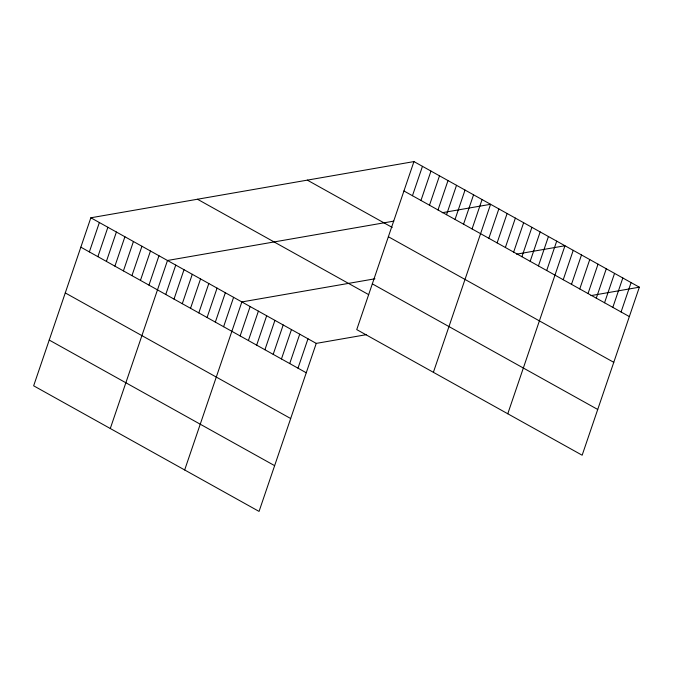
<?xml version="1.0" encoding="UTF-8"?>
<svg xmlns="http://www.w3.org/2000/svg" width="673" height="673" viewBox="0 0 673 673"><rect width="100%" height="100%" fill="white"/><g stroke="black" fill="none" stroke-linecap="round" stroke-linejoin="round"><path stroke-width="1.01" d="M413.945 161.587L356.749 329.61L582.153 455.217L639.35 287.194L413.945 161.587L90.847 217.783L33.65 385.806L259.055 511.413L316.251 343.39L366.432 334.658M89.366 251.912L99.368 222.527M97.879 256.657L107.882 227.272M106.393 261.402L116.395 232.017M114.906 266.146L124.909 236.761M123.42 270.891L133.431 241.506M131.942 275.636L141.944 246.251M140.455 280.38L150.458 250.995M148.969 285.125L158.971 255.74M110.288 428.516L167.484 260.485L393.814 221.123M165.751 294.48L175.754 265.095M174.013 299.081L184.015 269.696M182.282 303.691L192.285 274.306M190.543 308.293L200.546 278.908M198.804 312.903L208.815 283.518M207.074 317.505L217.076 288.12M215.335 322.115L225.346 292.721M223.604 326.716L233.607 297.331M184.671 469.964L241.868 301.933L374.937 278.79M240.135 335.928L250.137 306.543M248.396 340.538L258.398 311.145M256.665 345.14L266.668 315.755M264.926 349.741L274.929 320.356M273.188 354.351L283.198 324.966M281.457 358.953L291.459 329.568M289.718 363.563L299.729 334.178M297.988 368.165L307.99 338.78M412.456 195.717L422.459 166.332M420.97 200.461L430.972 171.077M429.492 205.206L439.494 175.821M438.005 209.959L448.008 180.566M446.519 214.704L456.521 185.311M455.032 219.448L465.035 190.055M463.546 224.193L473.556 194.8M472.067 228.938L482.07 199.544M433.387 372.32L490.583 204.298L442.203 212.71M488.842 238.284L498.844 208.899M497.111 242.894L507.114 213.501M505.373 247.496L515.375 218.111M513.642 252.106L523.644 222.713M521.903 256.707L531.906 227.323M530.164 261.309L540.175 231.924M538.434 265.919L548.436 236.534M546.695 270.521L556.706 241.136M507.77 413.769L564.967 245.746L516.586 254.158M563.225 279.732L573.228 250.348M571.495 284.343L581.497 254.958M579.756 288.944L589.758 259.559M588.025 293.554L598.028 264.161M596.286 298.156L606.289 268.771M604.547 302.766L614.558 273.373M612.817 307.368L622.819 277.983M621.078 311.978L631.089 282.584M590.97 295.607L639.35 287.194M403.943 190.972L629.348 316.579M307.325 180.128L392.224 227.44M388.363 236.728L613.768 362.326M372.32 283.863L597.725 409.47M197.475 199.242L368.695 294.648M90.847 217.783L316.251 343.39M80.844 247.168L306.249 372.775M65.273 292.923L290.677 418.522M49.222 340.058L274.626 465.657"/></g></svg>
